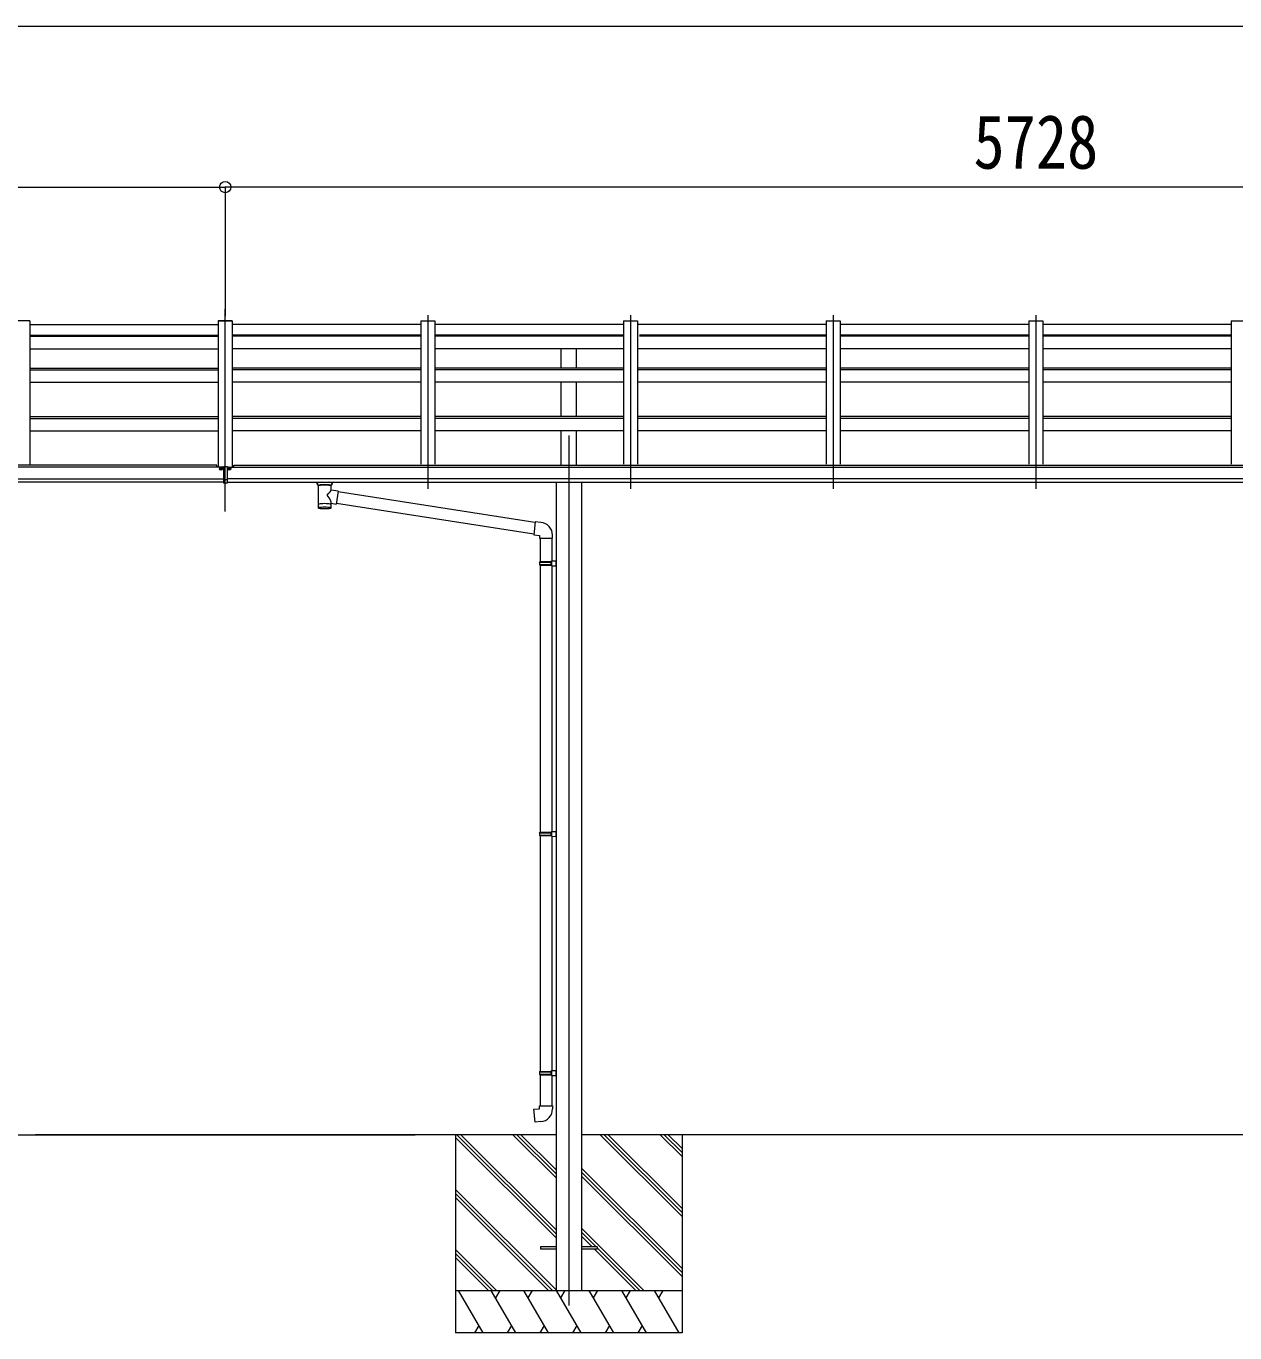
# Model space of a CAD drawing. Units: millimetres at full size, sheet at 1:40; details may follow other scales. Extents: x -11181 to 11305, y -7804 to 7716.
# Drawn here: x 3753 to 8024, y -4447 to 171 of the extents above; entities that cross this region are included whole.
import ezdxf
from ezdxf.enums import TextEntityAlignment as Align

# ---------------------------------------------------------------- set-up
doc = ezdxf.new("R2010")
doc.units = ezdxf.units.MM
doc.header["$LTSCALE"] = 40
doc.header["$PDMODE"] = 32
doc.header["$PDSIZE"] = 40
for name, color, linetype, lineweight in [('0-0_0', 7, 'Continuous', 9), ('0-1_本体', 4, 'Continuous', 9), ('0-2_部品', 7, 'Continuous', 9), ('0-8_PARTS2', 2, 'Continuous', 9), ('0-A_寸法', 6, 'Continuous', 9)]:
    doc.layers.add(name, color=color, linetype=linetype, lineweight=lineweight)
doc.styles.add('ＭＳ ゴシック', font='')
doc.styles.get('ＭＳ ゴシック').set_extended_font_data('MS Gothic')

msp = doc.modelspace()

# ---------------------------------------------------------------- linework, layer by layer
at = {"layer": '0-0_0'}
for p, q in [((3287.63, -3747.1), (5127.23, -3747.1)), ((5625.23, -3747.1), (3785.63, -3747.1)), ((5270.43, -3747.1), (5270.43, -4447.1)), ((5625.23, -4111.41), (5270.43, -3756.62)), ((5625.23, -4097.27), (5275.06, -3747.1)), ((5625.23, -4083.13), (5289.2, -3747.1)), ((5625.23, -3899.28), (5473.05, -3747.1)), ((5625.23, -3885.14), (5487.19, -3747.1)), ((5625.23, -3871), (5501.34, -3747.1)), ((8925.23, -3747.1), (5715.63, -3747.1)), ((6070.43, -4036.11), (5781.42, -3747.1)), ((6070.43, -4021.97), (5795.56, -3747.1)), ((6070.43, -4007.83), (5809.7, -3747.1)), ((6070.43, -3823.98), (5993.55, -3747.1)), ((6070.43, -3809.84), (6007.69, -3747.1)), ((6070.43, -3795.7), (6021.84, -3747.1)), ((6070.43, -3747.1), (6070.43, -4447.1)), ((6070.43, -4219.96), (5715.63, -3865.16)), ((6070.43, -4234.1), (5715.63, -3879.3)), ((6070.43, -4248.25), (5715.63, -3893.45)), ((5625.23, -4295.26), (5270.43, -3940.46)), ((5612.93, -4297.1), (5270.43, -3954.6)), ((5598.79, -4297.1), (5270.43, -3968.75)), ((5935.44, -4297.1), (5715.63, -4077.29)), ((5766.79, -4142.59), (5715.63, -4091.44)), ((5752.65, -4142.59), (5715.63, -4105.58)), ((5414.94, -4297.1), (5270.43, -4152.59)), ((5907.16, -4297.1), (5761.65, -4151.59)), ((5921.3, -4297.1), (5770.43, -4146.24)), ((5400.8, -4297.1), (5270.43, -4166.74)), ((5386.66, -4297.1), (5270.43, -4180.88)), ((5270.43, -4297.1), (6070.43, -4297.1)), ((5367.32, -4447.1), (5280.72, -4297.1)), ((5482.79, -4447.1), (5396.19, -4297.1)), ((5426.19, -4297.1), (5411.19, -4323.08)), ((5598.26, -4447.1), (5511.66, -4297.1)), ((5526.66, -4323.08), (5541.66, -4297.1)), ((5713.73, -4447.1), (5627.13, -4297.1)), ((5642.13, -4323.08), (5657.13, -4297.1)), ((5829.2, -4447.1), (5742.6, -4297.1)), ((5757.6, -4323.08), (5772.6, -4297.1)), ((5944.67, -4447.1), (5858.07, -4297.1)), ((5873.07, -4323.08), (5888.07, -4297.1)), ((6060.14, -4447.1), (5973.54, -4297.1)), ((5988.54, -4323.08), (6003.54, -4297.1)), ((5352.32, -4421.12), (5337.33, -4447.1)), ((5467.79, -4421.12), (5452.8, -4447.1)), ((5583.26, -4421.12), (5568.27, -4447.1)), ((5698.73, -4421.12), (5683.74, -4447.1)), ((5814.2, -4421.12), (5799.2, -4447.1)), ((5929.67, -4421.12), (5914.68, -4447.1)), ((6070.43, -4447.1), (5270.43, -4447.1))]:
    msp.add_line(p, q, dxfattribs=at)
at = {"layer": '0-1_本体'}
for p, q in [((3765.43, -870.87), (3715.43, -870.87)), ((3765.43, -870.87), (3765.43, -1377.49)), ((4431.43, -870.87), (4431.43, -1387.89)), ((4481.43, -870.87), (4431.43, -870.87)), ((4431.43, -870.87), (4481.43, -870.87)), ((4481.43, -870.87), (4481.43, -1387.89)), ((5147.43, -870.87), (5147.43, -1377.49)), ((5147.43, -870.87), (5197.43, -870.87)), ((5197.43, -870.87), (5197.43, -1377.49)), ((5863.43, -870.87), (5863.43, -1377.49)), ((5863.43, -870.87), (5913.43, -870.87)), ((5913.43, -870.87), (5913.43, -1377.49)), ((6579.43, -870.87), (6579.43, -1377.49)), ((6579.43, -870.87), (6629.43, -870.87)), ((6629.43, -870.87), (6629.43, -1377.49)), ((7295.43, -870.87), (7295.43, -1377.49)), ((7295.43, -870.87), (7345.43, -870.87)), ((7345.43, -870.87), (7345.43, -1377.49)), ((8011.43, -870.87), (8011.43, -1377.49)), ((8011.43, -870.87), (8061.43, -870.87)), ((3765.43, -883.87), (4431.43, -883.87)), ((3765.43, -921.66), (4431.43, -921.66)), ((5147.43, -883.87), (4481.43, -883.87)), ((5147.43, -921.66), (4481.43, -921.66)), ((5863.43, -883.87), (5197.43, -883.87)), ((5863.43, -921.66), (5197.43, -921.66)), ((6579.43, -883.87), (5913.43, -883.87)), ((6579.43, -921.66), (5920.61, -921.66)), ((7295.43, -883.87), (6629.43, -883.87)), ((7295.43, -921.66), (6629.43, -921.66)), ((8011.43, -883.87), (7345.43, -883.87)), ((8011.43, -921.66), (7345.43, -921.66)), ((3765.43, -924.77), (4431.43, -924.77)), ((3765.43, -969.42), (4431.43, -969.42)), ((5147.43, -924.77), (4481.43, -924.77)), ((5147.43, -969.42), (4481.43, -969.42)), ((5863.43, -924.77), (5197.43, -924.77)), ((5863.43, -969.42), (5197.43, -969.42)), ((5642.93, -1036.33), (5642.93, -969.42)), ((5697.93, -1036.33), (5697.93, -969.42)), ((6579.43, -969.42), (5913.43, -969.42)), ((6579.43, -924.77), (5920.61, -924.77)), ((7295.43, -924.77), (6629.43, -924.77)), ((7295.43, -969.42), (6629.43, -969.42)), ((8011.43, -924.77), (7345.43, -924.77)), ((8011.43, -969.42), (7345.43, -969.42)), ((3765.43, -1037.67), (4431.43, -1037.67)), ((3765.43, -1043.86), (4431.43, -1043.86)), ((5147.43, -1037.67), (4481.43, -1037.67)), ((5147.43, -1043.86), (4481.43, -1043.86)), ((5863.43, -1037.67), (5197.43, -1037.67)), ((5863.43, -1043.86), (5197.43, -1043.86)), ((6579.43, -1037.67), (5913.43, -1037.67)), ((6579.43, -1043.86), (5913.43, -1043.86)), ((7295.43, -1037.67), (6629.43, -1037.67)), ((7295.43, -1043.86), (6629.43, -1043.86)), ((8011.43, -1037.67), (7345.43, -1037.67)), ((8011.43, -1043.86), (7345.43, -1043.86)), ((3765.43, -1087.68), (4431.43, -1087.68)), ((5147.43, -1087.68), (4481.43, -1087.68)), ((5863.43, -1087.68), (5197.43, -1087.68)), ((5642.93, -1209.22), (5642.93, -1087.68)), ((5697.93, -1209.22), (5697.93, -1087.68)), ((6579.43, -1087.68), (5913.43, -1087.68)), ((7295.43, -1087.68), (6629.43, -1087.68)), ((8011.43, -1087.68), (7345.43, -1087.68)), ((3765.43, -1209.22), (4431.43, -1209.22)), ((3765.43, -1216.22), (4431.43, -1216.22)), ((5147.43, -1209.22), (4481.43, -1209.22)), ((5147.43, -1216.22), (4481.43, -1216.22)), ((5863.43, -1209.22), (5197.43, -1209.22)), ((5863.43, -1216.22), (5197.43, -1216.22)), ((6579.43, -1209.22), (5913.43, -1209.22)), ((6579.43, -1216.22), (5913.43, -1216.22)), ((7295.43, -1209.22), (6629.43, -1209.22)), ((7295.43, -1216.22), (6629.43, -1216.22)), ((8011.43, -1209.22), (7345.43, -1209.22)), ((8011.43, -1216.22), (7345.43, -1216.22)), ((3765.43, -1259.77), (4431.43, -1259.77)), ((5147.43, -1259.77), (4481.43, -1259.77)), ((5863.43, -1259.77), (5197.43, -1259.77)), ((5642.93, -1381.19), (5642.93, -1259.77)), ((5697.93, -1381.19), (5697.93, -1259.77)), ((6579.43, -1259.77), (5913.43, -1259.77)), ((7295.43, -1259.77), (6629.43, -1259.77)), ((8011.43, -1259.77), (7345.43, -1259.77)), ((4426.43, -1381.19), (-1241.57, -1381.19)), ((4426.43, -1387.89), (4426.43, -1381.19)), ((4486.43, -1381.19), (10154.43, -1381.19)), ((4486.43, -1387.89), (4486.43, -1381.19)), ((4449.93, -1387.89), (-1265.07, -1387.89)), ((-1265.07, -1429.12), (4449.93, -1429.12)), ((4462.93, -1387.89), (10177.93, -1387.89)), ((10177.93, -1429.12), (4462.93, -1429.12)), ((4449.93, -1440.96), (-1265.07, -1440.89)), ((4462.93, -1440.96), (10177.93, -1440.89)), ((5625.23, -1441.05), (5625.23, -4297.12)), ((5715.63, -1441.05), (5715.63, -4297.12))]:
    msp.add_line(p, q, dxfattribs=at)
at = {"layer": '0-2_部品'}
for p, q in [((4441.96, -1393.23), (4441.96, -1394.88)), ((4441.96, -1394.13), (4442.96, -1394.13)), ((4442.96, -1394.88), (4442.96, -1393.23)), ((4443.96, -1393.98), (4444.96, -1393.98)), ((4449.93, -1385.55), (4449.93, -1444.41)), ((4449.93, -1431.25), (4462.93, -1431.25)), ((4468.91, -1393.98), (4467.91, -1393.98)), ((4469.91, -1393.23), (4469.91, -1394.88)), ((4469.91, -1394.13), (4470.91, -1394.13)), ((4470.91, -1394.88), (4470.91, -1393.23)), ((4780.73, -1447.21), (4780.73, -1441.09)), ((4784.83, -1451.71), (4784.81, -1532)), ((4830.63, -1469.28), (4830.63, -1451.69)), ((4855.85, -1473.19), (4830.63, -1469.27)), ((4834.73, -1447.21), (4834.73, -1441.09)), ((4855.85, -1473.19), (4848.83, -1518.45)), ((5550.96, -1583.09), (4855.54, -1475.2)), ((4830.65, -1532), (4830.63, -1515.37)), ((4830.63, -1515.62), (4848.83, -1518.45)), ((5547.3, -1625.02), (4849.1, -1516.7)), ((5571.95, -1583.15), (5551.12, -1581.33)), ((5567.03, -1638.89), (5613.03, -1638.89)), ((5569.03, -1638.89), (5569.03, -1721.55)), ((5611.03, -1638.89), (5611.03, -1718.99)), ((5613.03, -1638.89), (5613.03, -1627.98)), ((5567.03, -1723.55), (5568.03, -1721.55)), ((5567.03, -1723.55), (5611.03, -1723.55)), ((5567.03, -1723.55), (5567.03, -1731.55)), ((5567.03, -1731.55), (5611.03, -1731.55)), ((5567.03, -1731.55), (5568.03, -1733.55)), ((5568.03, -1721.55), (5611.03, -1721.55)), ((5568.03, -1733.55), (5611.03, -1733.55)), ((5569.03, -1733.55), (5569.03, -2677.74)), ((5606.56, -1723.55), (5606.13, -1721.55)), ((5609.03, -1719.05), (5625.03, -1718.58)), ((5609.03, -1721.05), (5609.03, -1719.05)), ((5609.03, -1721.05), (5611.03, -1721.05)), ((5609.03, -1736.05), (5609.03, -1734.05)), ((5609.03, -1736.05), (5625.03, -1736.52)), ((5611.03, -1736.11), (5611.03, -2675.18)), ((5625.03, -1718.58), (5625.03, -1736.52)), ((5567.03, -2679.74), (5568.03, -2677.74)), ((5568.03, -2677.74), (5611.03, -2677.74)), ((5606.56, -2679.74), (5606.13, -2677.74)), ((5609.03, -2675.24), (5625.03, -2674.77)), ((5609.03, -2677.24), (5609.03, -2675.24)), ((5609.03, -2677.24), (5611.03, -2677.24)), ((5625.03, -2674.77), (5625.03, -2692.71)), ((5567.03, -2679.74), (5611.03, -2679.74)), ((5567.03, -2679.74), (5567.03, -2687.74)), ((5567.03, -2687.74), (5611.03, -2687.74)), ((5567.03, -2687.74), (5568.03, -2689.74)), ((5568.03, -2689.74), (5611.03, -2689.74)), ((5569.03, -2689.74), (5569.03, -3522.9)), ((5609.03, -2692.24), (5609.03, -2690.24)), ((5609.03, -2692.24), (5625.03, -2692.71)), ((5611.03, -2692.3), (5611.03, -3520.34)), ((5567.03, -3524.9), (5568.03, -3522.9)), ((5567.03, -3524.9), (5611.03, -3524.9)), ((5567.03, -3524.9), (5567.03, -3532.9)), ((5567.03, -3532.9), (5611.03, -3532.9)), ((5567.03, -3532.9), (5568.03, -3534.9)), ((5568.03, -3522.9), (5611.03, -3522.9)), ((5568.03, -3534.9), (5611.03, -3534.9)), ((5569.03, -3534.9), (5569.03, -3644.9)), ((5606.56, -3524.9), (5606.13, -3522.9)), ((5609.03, -3520.4), (5625.03, -3519.93)), ((5609.03, -3522.4), (5609.03, -3520.4)), ((5609.03, -3522.4), (5611.03, -3522.4)), ((5609.03, -3537.4), (5609.03, -3535.4)), ((5609.03, -3537.4), (5625.03, -3537.87)), ((5611.03, -3537.46), (5611.03, -3644.9)), ((5625.03, -3519.93), (5625.03, -3537.87)), ((5567.03, -3644.9), (5613.03, -3644.9)), ((5567.03, -3654.9), (5567.03, -3644.9)), ((5613.03, -3644.9), (5613.03, -3655.82))]:
    msp.add_line(p, q, dxfattribs=at)
at = {"layer": '0-2_部品', "color": 4}
for p, q in [((5570.63, -4142.59), (5570.63, -4151.59)), ((5625.63, -4142.59), (5570.63, -4142.59)), ((5625.63, -4151.59), (5570.63, -4151.59)), ((5770.63, -4142.59), (5715.63, -4142.59)), ((5770.63, -4151.59), (5715.63, -4151.59)), ((5770.63, -4142.59), (5770.63, -4151.59))]:
    msp.add_line(p, q, dxfattribs=at)
at = {"layer": '0-2_部品'}
for points in [[(4440.96, -1393.08), (4439.96, -1393.08), (4439.96, -1393.98), (4440.96, -1393.98)], [(4442.96, -1392.18), (4442.96, -1391.28), (4441.96, -1391.28), (4441.96, -1392.18)], [(4441.96, -1394.88), (4441.96, -1395.78), (4442.96, -1395.78), (4442.96, -1394.88)], [(4444.96, -1393.98), (4444.96, -1393.08), (4443.96, -1393.08)], [(4449.93, -1385.55), (4462.93, -1385.55), (4462.93, -1444.41), (4449.93, -1444.41)], [(4467.91, -1393.98), (4467.91, -1393.08), (4468.91, -1393.08)], [(4469.91, -1392.18), (4469.91, -1391.28), (4470.91, -1391.28), (4470.91, -1392.18)], [(4470.91, -1394.88), (4470.91, -1395.78), (4469.91, -1395.78), (4469.91, -1394.88)], [(4471.91, -1393.08), (4472.91, -1393.08), (4472.91, -1393.98), (4471.91, -1393.98)], [(4780.77, -1447.26), (4780.75, -1446.91), (4780.99, -1445.95), (4781.51, -1445.07), (4782.32, -1444.23), (4783.43, -1443.43), (4784.83, -1442.71)], [(4780.77, -1447.15), (4780.75, -1447.5), (4780.99, -1448.46), (4781.51, -1449.35), (4782.32, -1450.18), (4783.43, -1450.98), (4784.83, -1451.71)], [(4830.63, -1442.72), (4830.86, -1442.81), (4832.22, -1443.55), (4833.33, -1444.39), (4834.09, -1445.26), (4834.55, -1446.16), (4834.72, -1447.04)], [(4830.63, -1451.69), (4830.86, -1451.6), (4832.22, -1450.87), (4833.33, -1450.02), (4834.09, -1449.15), (4834.55, -1448.25), (4834.72, -1447.37)], [(5551.12, -1581.33), (5547.11, -1627.15), (5567.03, -1628.89), (5567.03, -1638.89)], [(5606.56, -1723.55), (5606.56, -1731.55), (5606.13, -1733.55)], [(5609.03, -1734.05), (5611.03, -1734.05), (5611.03, -1721.05)], [(5609.03, -2690.24), (5611.03, -2690.24), (5611.03, -2677.24)], [(5606.56, -2679.74), (5606.56, -2687.74), (5606.13, -2689.74)], [(5606.56, -3524.9), (5606.56, -3532.9), (5606.13, -3534.9)], [(5609.03, -3535.4), (5611.03, -3535.4), (5611.03, -3522.4)], [(5571.95, -3700.65), (5551.12, -3702.47), (5547.11, -3656.64), (5567.03, -3654.9)]]:
    msp.add_lwpolyline(points, dxfattribs=at)
for centre, radius, start, end in [((4797.8, -1492.42), 51.38, 92.46126, 104.61963), ((4817.69, -1492.42), 51.38, 75.38037, 87.53874), ((5568.03, -1627.98), 45, 0, 85), ((5568.03, -3655.82), 45, 275, 0)]:
    msp.add_arc(centre, radius, start, end, dxfattribs=at)
for centre, major_axis in [((4442.46, -1393.23), (5.9, 0)), ((4470.41, -1393.23), (-5.9, 0))]:
    msp.add_ellipse(centre, major_axis=major_axis, ratio=0.9, dxfattribs=at)
for centre, major_axis, ratio, start_param, end_param in [((4442.46, -1393.53), (5.9, 0), 0.9, 6.2831853, 9.424778), ((4440.96, -1392.18), (-1, 0), 0.9, 1.5707963, 3.1415927), ((4440.96, -1394.88), (1, 0), 0.9, 6.2831853, 7.8539816), ((4440.96, -1393.23), (1, 0), 0.9, 6.2831853, 6.9023328), ((4443.96, -1392.18), (1, 0), 0.9, 3.1415927, 4.712389), ((4443.96, -1393.23), (-1, 0), 0.9, 5.6640378, 6.2831853), ((4443.96, -1394.88), (-1, 0), 0.9, 4.712389, 6.2831853), ((4470.41, -1393.53), (-5.9, 0), 0.9, 3.1415927, 6.2831853), ((4468.91, -1392.18), (-1, 0), 0.9, 1.5707963, 3.1415927), ((4468.91, -1394.88), (1, 0), 0.9, 6.2831853, 7.8539816), ((4468.91, -1393.23), (1, 0), 0.9, 6.2831853, 6.9023328), ((4471.91, -1392.18), (1, 0), 0.9, 3.1415927, 4.712389), ((4471.91, -1393.23), (-1, 0), 0.9, 5.6640378, 6.2831853), ((4471.91, -1394.88), (-1, 0), 0.9, 4.712389, 6.2831853), ((4807.73, -1452.9), (-22.91, -0.42), 0.072511, 4.711586, 6.2823824), ((4807.75, -1451.27), (-22.91, -0.42), 0.072511, 4.711586, 6.2823824), ((4807.71, -1451.28), (22.92, -0.42), 0.07247, 0.0008089, 1.5716053), ((4807.71, -1452.9), (22.92, -0.42), 0.07247, 0.0008089, 1.5716053), ((4810.28, -1491.47), (20.32, 22.25), 0.045535, 4.9756507, 6.2441899), ((4818.73, -1447.21), (16, 0), 0.361356, 0, 0.0194874), ((4818.73, -1447.21), (16, 0), 0.361356, 6.2636979, 6.2831853), ((4807.73, -1519.56), (22.91, 0), 0.122865, 6.2831853, 9.424778), ((4807.73, -1488.83), (-22.81, 26.62), 0.234429, 3.1563334, 4.5976381), ((4807.73, -1532), (22.92, 0), 0.101955, 6.2829723, 9.4248207), ((4807.73, -1532), (22.92, 0), 0.101955, 3.1415499, 6.2833984)]:
    msp.add_ellipse(centre, major_axis=major_axis, ratio=ratio, start_param=start_param, end_param=end_param, dxfattribs=at)
at = {"layer": '0-8_PARTS2'}
for p, q in [((4456.43, -1544.84), (4456.43, -829.57)), ((5172.43, -850.13), (5172.43, -1464.31)), ((5888.43, -850.13), (5888.43, -1464.31)), ((6604.43, -850.13), (6604.43, -1464.31)), ((7320.43, -850.13), (7320.43, -1464.31)), ((5670.43, -1275.5), (5670.43, -4350.73))]:
    msp.add_line(p, q, dxfattribs=at)
at = {"layer": '0-A_寸法'}
for p, q in [((-1291.56, 170.75), (10204.43, 170.75)), ((-1271.56, -398.09), (4456.43, -398.09)), ((10184.43, -398.09), (4456.43, -398.09)), ((4456.43, -398.09), (4456.43, -853.66)), ((4456.43, -398.09), (4456.43, -850.13))]:
    msp.add_line(p, q, dxfattribs=at)
msp.add_point((4456.43, -398.09), dxfattribs=at)

# ---------------------------------------------------------------- texts
at = {"layer": '0-A_寸法', "color": 7, "style": 'ＭＳ ゴシック', "width": 0.85}
msp.add_text('5728', height=190.6, dxfattribs=at).set_placement((7100.43, -390.09), align=Align.BOTTOM_LEFT)

doc.saveas('drawing.dxf')
